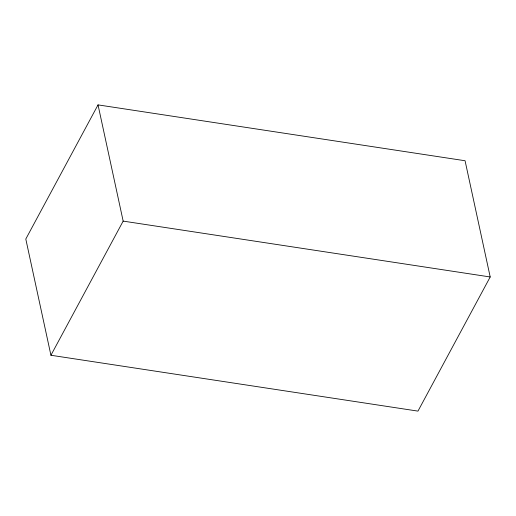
<?xml version="1.0" encoding="UTF-8"?>
<svg xmlns="http://www.w3.org/2000/svg" width="516" height="516" viewBox="0 0 516 516"><rect width="100%" height="100%" fill="white"/><g stroke="black" fill="none" stroke-linecap="round" stroke-linejoin="round"><path stroke-width="0.77" d="M98.034 104.883L25.8 239.031L50.929 355.26L417.966 411.117L490.2 276.969L465.071 160.74L98.034 104.883L123.163 221.112L50.929 355.26M123.163 221.112L490.2 276.969"/></g></svg>
